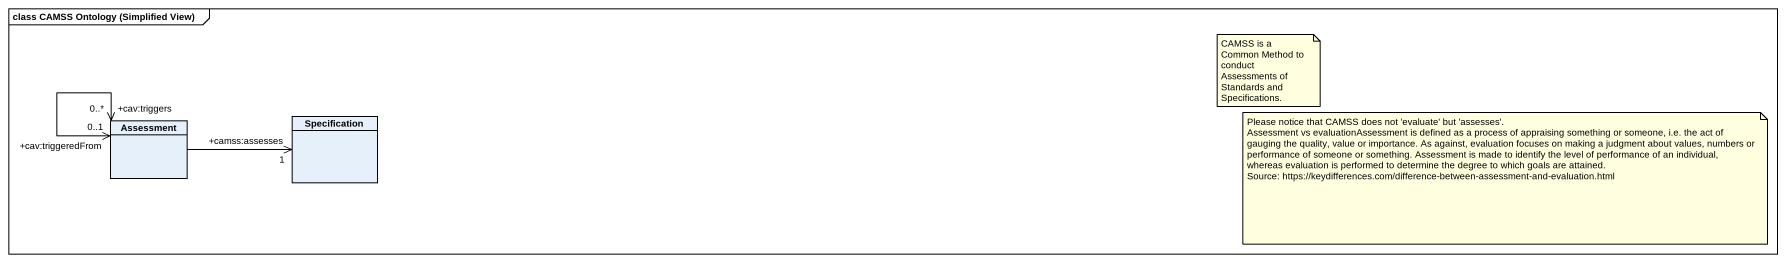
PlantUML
@startuml
mainframe class CAMSS Ontology (Simplified View)
hide circle
hide empty members
class Assessment
class Specification
Assessment "+cav:triggers\n0..*" <--> "+cav:triggeredFrom\n0..1" Assessment
Assessment -right-> "+camss:assesses\n1" Specification
note as N1
  CAMSS is a Common Method to conduct Assessments of Standards and Specifications.
end note
note as N2
  Please notice that CAMSS does not 'evaluate' but 'assesses'.
  Assessment vs evaluationAssessment is defined as a process of appraising something or someone, i.e. the act of gauging the quality, value or importance. As against, evaluation focuses on making a judgment about values, numbers or performance of someone or something. Assessment is made to identify the level of performance of an individual, whereas evaluation is performed to determine the degree to which goals are attained.
  Source: https://keydifferences.com/difference-between-assessment-and-evaluation.html
end note
@enduml
